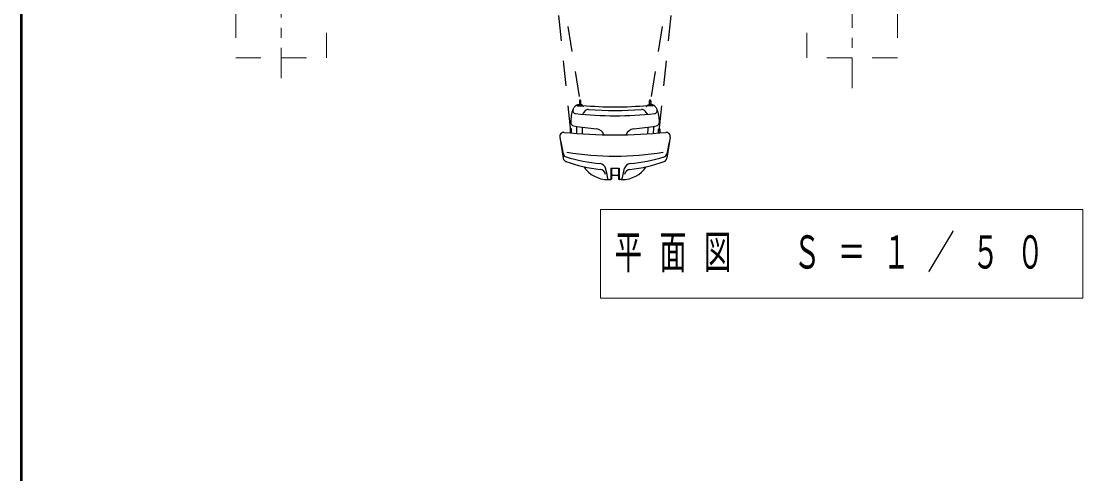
# Model space of a CAD drawing. Units: millimetres on the paper. Extents: x -385 to 0, y -19 to 267.
# Drawn here: x -385 to -279.8, y 133.6 to 178.4 of the extents above; entities that cross this region are included whole.
import ezdxf

# ---------------------------------------------------------------- set-up
doc = ezdxf.new("R2010")
doc.units = ezdxf.units.MM
doc.linetypes.add('USER1', pattern=[4.5, 2.5, -2])
doc.linetypes.add('USER2', pattern=[6, 3, -1, 1, -1])
doc.layers.add('LY_1', color=7, linetype='Continuous', lineweight=25)
doc.layers.add('LY_2', color=7, linetype='Continuous', lineweight=13)
doc.styles.add('ＭＳ ゴシック', font='')
doc.styles.get('ＭＳ ゴシック').set_extended_font_data('MS Gothic')

msp = doc.modelspace()

# ---------------------------------------------------------------- linework, layer by layer
at = {"layer": 'LY_1', "color": 1, "linetype": 'USER2', "lineweight": 13}
for p, q in [((-302.63, 171.792), (-302.63, 233.792)), ((-359.23, 172.792), (-359.23, 232.792))]:
    msp.add_line(p, q, dxfattribs=at)
at = {"layer": 'LY_1', "linetype": 'USER1'}
for p, q in [((-330.51, 167.551), (-333.872, 199.876)), ((-321.75, 167.551), (-318.389, 199.876)), ((-332.972, 191.223), (-329.6, 170.382)), ((-319.288, 191.223), (-322.66, 170.382))]:
    msp.add_line(p, q, dxfattribs=at)
at = {"layer": 'LY_1', "color": 4}
for p, q in [((-329.67, 170.552), (-329.67, 170.121)), ((-329.53, 170.121), (-329.53, 170.552)), ((-322.73, 170.121), (-322.73, 170.552)), ((-322.59, 170.552), (-322.59, 170.121)), ((-329.84, 170.061), (-329.84, 170.121)), ((-329.36, 170.061), (-329.36, 170.121)), ((-322.9, 170.061), (-322.9, 170.121)), ((-322.42, 170.061), (-322.42, 170.121)), ((-330.58, 167.721), (-330.58, 167.363)), ((-330.44, 167.351), (-330.44, 167.721)), ((-321.82, 167.351), (-321.82, 167.721)), ((-321.68, 167.721), (-321.68, 167.363)), ((-331.605, 166.958), (-331.261, 164.85)), ((-331.504, 166.473), (-331.258, 165.292)), ((-320.756, 166.473), (-321.002, 165.292)), ((-320.655, 166.958), (-320.999, 164.85)), ((-326.92, 163.233), (-327.078, 163.866)), ((-326.838, 162.823), (-326.92, 163.233)), ((-326.539, 163.888), (-326.539, 162.797)), ((-326.539, 163.888), (-325.722, 163.888)), ((-326.484, 163.888), (-326.484, 162.797)), ((-326.384, 163.178), (-325.876, 163.178)), ((-325.776, 163.888), (-325.776, 162.797)), ((-325.722, 163.888), (-325.722, 162.797)), ((-325.422, 162.823), (-325.34, 163.233)), ((-325.34, 163.233), (-325.183, 163.866)), ((-326.822, 162.742), (-326.599, 162.742)), ((-326.539, 162.797), (-326.484, 162.797)), ((-325.776, 162.797), (-325.722, 162.797)), ((-325.438, 162.742), (-325.662, 162.742))]:
    msp.add_line(p, q, dxfattribs=at)
at = {"layer": 'LY_1', "lineweight": 13}
for p, q in [((-327.562, 159.78), (-327.562, 150.98)), ((-279.762, 159.78), (-327.562, 159.78)), ((-279.762, 150.98), (-279.762, 159.78)), ((-327.562, 150.98), (-279.762, 150.98))]:
    msp.add_line(p, q, dxfattribs=at)
at = {"layer": 'LY_1', "color": 4, "linetype": 'USER1', "lineweight": 13}
for points in [[(-354.73, 183.792), (-363.73, 183.792), (-363.73, 174.792), (-354.73, 174.792)], [(-307.13, 183.792), (-298.13, 183.792), (-298.13, 174.792), (-307.13, 174.792)]]:
    msp.add_lwpolyline(points, close=True, dxfattribs=at)
at = {"layer": 'LY_1', "color": 4}
for points in [[(-329.84, 170.074), (-329.845, 170.073), (-329.849, 170.073)], [(-329.67, 170.14), (-329.703, 170.139), (-329.734, 170.138), (-329.762, 170.136), (-329.786, 170.134), (-329.807, 170.131), (-329.822, 170.128), (-329.833, 170.126), (-329.839, 170.123), (-329.84, 170.12), (-329.835, 170.117), (-329.825, 170.114), (-329.811, 170.111), (-329.791, 170.109), (-329.768, 170.106), (-329.741, 170.104), (-329.71, 170.103), (-329.678, 170.102), (-329.643, 170.101), (-329.608, 170.101), (-329.573, 170.101), (-329.538, 170.101), (-329.504, 170.102), (-329.473, 170.104), (-329.444, 170.105), (-329.419, 170.107), (-329.398, 170.11), (-329.381, 170.113), (-329.369, 170.115), (-329.362, 170.118), (-329.36, 170.121), (-329.364, 170.124), (-329.372, 170.127), (-329.386, 170.13), (-329.404, 170.133), (-329.427, 170.135), (-329.453, 170.137), (-329.483, 170.139), (-329.515, 170.14), (-329.522, 170.14), (-329.53, 170.14)], [(-329.84, 170.061), (-329.838, 170.058), (-329.83, 170.055), (-329.818, 170.052), (-329.802, 170.05), (-329.781, 170.048), (-329.757, 170.045), (-329.73, 170.044), (-329.7, 170.042), (-329.668, 170.041), (-329.634, 170.041), (-329.6, 170.041), (-329.566, 170.041), (-329.532, 170.041), (-329.5, 170.042), (-329.47, 170.044), (-329.443, 170.045), (-329.419, 170.048), (-329.398, 170.05), (-329.382, 170.052), (-329.37, 170.055), (-329.363, 170.058), (-329.36, 170.061)], [(-329.67, 170.121), (-329.669, 170.12), (-329.668, 170.119), (-329.665, 170.118), (-329.661, 170.117), (-329.656, 170.116), (-329.65, 170.115), (-329.643, 170.114), (-329.635, 170.114), (-329.627, 170.113), (-329.618, 170.113), (-329.609, 170.113), (-329.6, 170.112), (-329.591, 170.113), (-329.582, 170.113), (-329.573, 170.113), (-329.565, 170.114), (-329.557, 170.114), (-329.551, 170.115), (-329.545, 170.116), (-329.539, 170.117), (-329.535, 170.118), (-329.532, 170.119), (-329.531, 170.12), (-329.53, 170.121)], [(-329.351, 170.073), (-329.356, 170.073), (-329.36, 170.074)], [(-322.909, 170.073), (-322.905, 170.073), (-322.9, 170.074)], [(-322.59, 170.14), (-322.567, 170.14), (-322.545, 170.139), (-322.524, 170.138), (-322.505, 170.136), (-322.487, 170.135), (-322.471, 170.133), (-322.457, 170.132), (-322.445, 170.13), (-322.435, 170.128), (-322.428, 170.126), (-322.423, 170.124), (-322.42, 170.122), (-322.42, 170.12), (-322.423, 170.118), (-322.428, 170.116), (-322.435, 170.114), (-322.444, 170.112), (-322.456, 170.11), (-322.47, 170.108), (-322.486, 170.107), (-322.503, 170.105), (-322.523, 170.104), (-322.543, 170.103), (-322.565, 170.102), (-322.588, 170.101), (-322.612, 170.101), (-322.636, 170.101), (-322.66, 170.101), (-322.684, 170.101), (-322.709, 170.101), (-322.732, 170.101), (-322.755, 170.102), (-322.777, 170.103), (-322.798, 170.104), (-322.817, 170.105), (-322.834, 170.107), (-322.85, 170.108), (-322.864, 170.11), (-322.876, 170.112), (-322.885, 170.114), (-322.893, 170.116), (-322.897, 170.118), (-322.9, 170.12), (-322.9, 170.122), (-322.897, 170.124), (-322.892, 170.126), (-322.885, 170.128), (-322.875, 170.13), (-322.863, 170.132), (-322.849, 170.133), (-322.833, 170.135), (-322.815, 170.136), (-322.796, 170.138), (-322.775, 170.139), (-322.753, 170.14), (-322.73, 170.14)], [(-322.42, 170.061), (-322.423, 170.058), (-322.43, 170.055), (-322.442, 170.052), (-322.458, 170.05), (-322.479, 170.048), (-322.503, 170.045), (-322.53, 170.044), (-322.56, 170.042), (-322.592, 170.041), (-322.626, 170.041), (-322.66, 170.041), (-322.694, 170.041), (-322.728, 170.041), (-322.76, 170.042), (-322.79, 170.044), (-322.817, 170.045), (-322.841, 170.048), (-322.862, 170.05), (-322.878, 170.052), (-322.89, 170.055), (-322.898, 170.058), (-322.9, 170.061)], [(-322.59, 170.121), (-322.591, 170.12), (-322.592, 170.119), (-322.595, 170.118), (-322.599, 170.117), (-322.605, 170.116), (-322.611, 170.115), (-322.617, 170.114), (-322.625, 170.114), (-322.633, 170.113), (-322.642, 170.113), (-322.651, 170.113), (-322.66, 170.112), (-322.669, 170.113), (-322.678, 170.113), (-322.687, 170.113), (-322.695, 170.114), (-322.703, 170.114), (-322.71, 170.115), (-322.716, 170.116), (-322.721, 170.117), (-322.725, 170.118), (-322.728, 170.119), (-322.729, 170.12), (-322.73, 170.121)], [(-322.42, 170.074), (-322.416, 170.073), (-322.411, 170.073)]]:
    msp.add_lwpolyline(points, dxfattribs=at)
for centre, radius, start, end in [((-329.6, 170.552), 0.07, 0, 180), ((-322.66, 170.552), 0.07, 0, 180), ((-327.05, 168.456), 3.48, 158.92841, 180), ((-330.005, 169.595), 0.314, 150.60027, 263.76175), ((-328.828, 168.932), 1.664, 139.06241, 150.60027), ((-329.822, 169.794), 0.348, 83.7985, 139.06241), ((-329.841, 170.001), 0.0719, 96.08785, 155.26501), ((-326.13, 203.771), 33.829, 263.7985, 263.85666), ((-329.6, 170.212), 0.07, 180, 0), ((-326.13, 203.771), 33.829, 264.52099, 275.47901), ((-329.359, 170.001), 0.0719, 24.73499, 83.91215), ((-327.887, 168.402), 1.664, 135.67606, 150.79723), ((-329.23, 170.061), 0.0701, 204.73499, 275.80607), ((-328.792, 169.285), 0.4, 85.5868, 135.67606), ((-326.13, 203.771), 34.189, 265.5868, 274.4132), ((-323.469, 169.285), 0.4, 44.32394, 94.4132), ((-324.373, 168.402), 1.664, 29.20277, 44.32394), ((-323.03, 170.061), 0.0701, 264.19393, 335.26501), ((-322.901, 170.001), 0.0719, 96.08785, 155.26501), ((-322.66, 170.212), 0.07, 180, 0), ((-326.13, 203.771), 33.829, 276.14334, 276.2015), ((-322.438, 169.794), 0.348, 40.93759, 96.2015), ((-322.419, 170.001), 0.0719, 24.73499, 83.91215), ((-322.255, 169.595), 0.314, 276.23825, 29.39973), ((-323.432, 168.932), 1.664, 29.39973, 40.93759), ((-325.21, 168.456), 3.48, 0, 21.07159), ((-330.13, 168.456), 0.4, 180, 259.67122), ((-326.13, 205.042), 35.971, 263.76175, 276.23825), ((-322.13, 168.456), 0.4, 280.32878, 0), ((-331.21, 167.022), 0.4, 84.14019, 189.25871), ((-326.13, 216.52), 49.358, 264.14019, 275.85981), ((-330.51, 167.721), 0.07, 0, 180), ((-326.13, 190.404), 22.709, 259.67122, 265.314), ((-318.751, 168.022), 11.219, 180, 183.63712), ((-318.751, 168.022), 10.656, 180.48094, 184.04921), ((-328.057, 166.898), 0.876, 18.42706, 85.314), ((-324.203, 166.898), 0.876, 94.686, 161.57294), ((-326.13, 190.404), 22.709, 274.686, 280.32878), ((-333.509, 168.022), 10.656, 355.95079, 359.51906), ((-333.509, 168.022), 11.219, 356.36288, 0), ((-321.75, 167.721), 0.07, 0, 180), ((-321.05, 167.022), 0.4, 350.74129, 95.85981), ((-330.866, 165.374), 0.4, 191.77574, 252.99056), ((-326.13, 194.173), 29.11, 260.55721, 279.44279), ((-321.394, 165.374), 0.4, 287.00944, 348.22426), ((-330.866, 164.914), 0.4, 189.25871, 252.99056), ((-326.13, 177.783), 14.113, 249.7947, 263.99311), ((-326.13, 180.856), 16.591, 252.99056, 264.83894), ((-327.678, 163.716), 0.619, 13.98209, 84.83894), ((-324.582, 163.716), 0.619, 95.16106, 166.01791), ((-326.13, 177.783), 14.113, 276.00689, 290.2053), ((-326.13, 180.856), 16.591, 275.16106, 287.00944), ((-321.394, 164.914), 0.4, 287.00944, 350.74129), ((-326.822, 165.657), 2.915, 214.29577, 270), ((-327.67, 163.151), 0.6, 9.28201, 83.99311), ((-326.384, 163.078), 0.1, 90, 180), ((-325.876, 163.078), 0.1, 0, 90), ((-325.438, 165.657), 2.915, 270, 325.70423), ((-324.59, 163.151), 0.6, 96.00689, 170.71799), ((-326.74, 162.842), 0.1, 191.30993, 270), ((-326.599, 162.802), 0.06, 270, 0), ((-325.662, 162.802), 0.06, 180, 270), ((-325.52, 162.842), 0.1, 270, 348.69007)]:
    msp.add_arc(centre, radius, start, end, dxfattribs=at)
at = {"layer": 'LY_1', "color": 4, "linetype": 'USER1', "lineweight": 13}
for centre, start, end in [((-329.6, 170.552), 180, 0), ((-322.66, 170.552), 180, 0), ((-329.6, 170.212), 0, 180), ((-322.66, 170.212), 0, 180), ((-330.51, 167.721), 180, 0), ((-330.51, 167.381), 0, 180), ((-321.75, 167.721), 180, 0), ((-321.75, 167.381), 0, 180)]:
    msp.add_arc(centre, 0.07, start, end, dxfattribs=at)
at = {"layer": 'LY_2', "lineweight": 50}
msp.add_line((-385, 267), (-385, 0), dxfattribs=at)

# ---------------------------------------------------------------- texts
at = {"layer": 'LY_1', "insert": (-326.162, 155.38), "char_height": 3.299, "attachment_point": 4, "style": 'ＭＳ ゴシック'}
msp.add_mtext('\\T1.64;\\W0.6;平面図\u3000Ｓ＝１／５０', dxfattribs=at)

doc.saveas('drawing.dxf')
